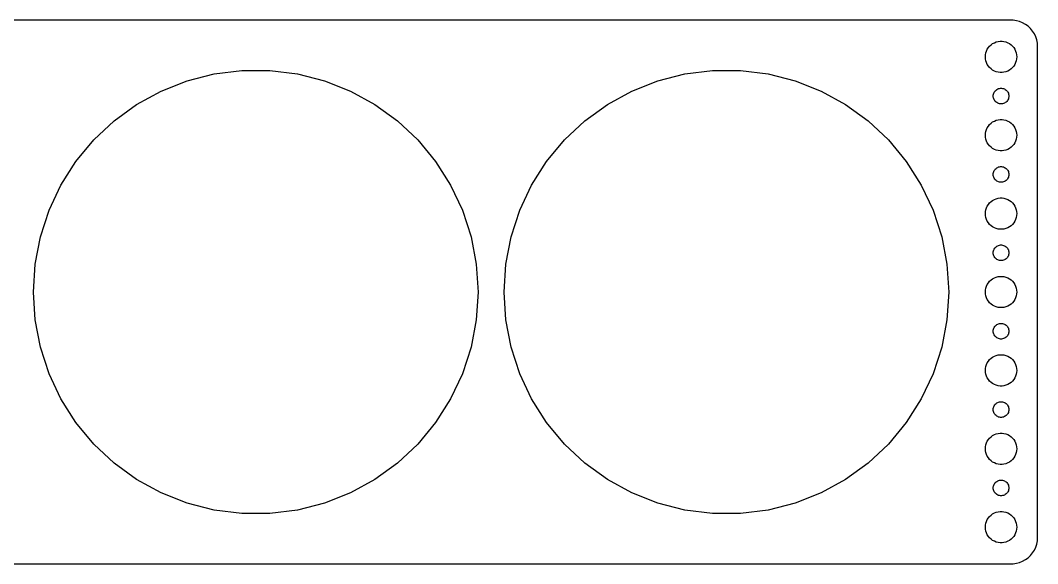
# Model space of a CAD drawing. Header units: metres. Extents: x -150 to 150, y -52 to 52.
# Drawn here: x -45 to 149.5, y -52 to 52 of the extents above; entities that cross this region are included whole.
import ezdxf

# ---------------------------------------------------------------- set-up
doc = ezdxf.new("R2010")
doc.units = ezdxf.units.M

msp = doc.modelspace()

# ---------------------------------------------------------------- linework, layer by layer
for p, q in [((144.814, 51.9901), (-144.814, 51.9901)), ((145.437, 51.9114), (144.814, 51.9901)), ((146.045, 51.7553), (145.437, 51.9114)), ((146.629, 51.5241), (146.045, 51.7553)), ((147.179, 51.2216), (146.629, 51.5241)), ((147.687, 50.8526), (147.179, 51.2216)), ((148.145, 50.4227), (147.687, 50.8526)), ((148.545, 49.9389), (148.145, 50.4227)), ((148.882, 49.4088), (148.545, 49.9389)), ((149.149, 48.8406), (148.882, 49.4088)), ((149.343, 48.2434), (149.149, 48.8406)), ((139.871, 46.4453), (140.073, 46.7634)), ((140.073, 46.7634), (140.313, 47.0536)), ((140.313, 47.0536), (140.588, 47.3115)), ((140.588, 47.3115), (140.893, 47.533)), ((140.893, 47.533), (141.223, 47.7145)), ((141.223, 47.7145), (141.573, 47.8532)), ((141.573, 47.8532), (141.938, 47.9469)), ((141.938, 47.9469), (142.312, 47.9941)), ((142.312, 47.9941), (142.688, 47.9941)), ((142.688, 47.9941), (143.062, 47.9469)), ((143.062, 47.9469), (143.427, 47.8532)), ((143.427, 47.8532), (143.777, 47.7145)), ((143.777, 47.7145), (144.107, 47.533)), ((144.107, 47.533), (144.412, 47.3115)), ((144.412, 47.3115), (144.687, 47.0536)), ((144.687, 47.0536), (144.927, 46.7634)), ((144.927, 46.7634), (145.129, 46.4453)), ((149.461, 47.6267), (149.343, 48.2434)), ((149.5, 47), (149.461, 47.6267)), ((149.5, -47), (149.5, 47)), ((139.5, 45), (139.524, 45.376)), ((139.524, 44.624), (139.5, 45)), ((139.524, 45.376), (139.594, 45.7461)), ((139.594, 45.7461), (139.711, 46.1044)), ((139.711, 46.1044), (139.871, 46.4453)), ((145.129, 46.4453), (145.289, 46.1044)), ((145.289, 46.1044), (145.406, 45.7461)), ((145.406, 45.7461), (145.476, 45.376)), ((145.476, 45.376), (145.5, 45)), ((145.5, 45), (145.476, 44.624)), ((139.594, 44.2539), (139.524, 44.624)), ((139.711, 43.8956), (139.594, 44.2539)), ((139.871, 43.5547), (139.711, 43.8956)), ((140.073, 43.2366), (139.871, 43.5547)), ((140.313, 42.9464), (140.073, 43.2366)), ((140.588, 42.6885), (140.313, 42.9464)), ((144.687, 42.9464), (144.412, 42.6885)), ((144.927, 43.2366), (144.687, 42.9464)), ((145.129, 43.5547), (144.927, 43.2366)), ((145.289, 43.8956), (145.129, 43.5547)), ((145.406, 44.2539), (145.289, 43.8956)), ((145.476, 44.624), (145.406, 44.2539)), ((-13.1332, 40.4199), (-7.9637, 41.7472)), ((-7.9637, 41.7472), (-2.66859, 42.4161)), ((-2.66859, 42.4161), (2.66859, 42.4161)), ((2.66859, 42.4161), (7.9637, 41.7472)), ((7.9637, 41.7472), (13.1332, 40.4199)), ((76.8668, 40.4199), (82.0363, 41.7472)), ((82.0363, 41.7472), (87.3314, 42.4161)), ((87.3314, 42.4161), (92.6686, 42.4161)), ((92.6686, 42.4161), (97.9637, 41.7472)), ((97.9637, 41.7472), (103.133, 40.4199)), ((140.893, 42.467), (140.588, 42.6885)), ((141.223, 42.2855), (140.893, 42.467)), ((141.573, 42.1468), (141.223, 42.2855)), ((141.938, 42.0531), (141.573, 42.1468)), ((142.312, 42.0059), (141.938, 42.0531)), ((142.688, 42.0059), (142.312, 42.0059)), ((143.062, 42.0531), (142.688, 42.0059)), ((143.427, 42.1468), (143.062, 42.0531)), ((143.777, 42.2855), (143.427, 42.1468)), ((144.107, 42.467), (143.777, 42.2855)), ((144.412, 42.6885), (144.107, 42.467)), ((-18.0956, 38.4551), (-13.1332, 40.4199)), ((13.1332, 40.4199), (18.0956, 38.4551)), ((71.9044, 38.4551), (76.8668, 40.4199)), ((103.133, 40.4199), (108.096, 38.4551)), ((141.861, 38.8572), (142.036, 38.9266)), ((142.036, 38.9266), (142.219, 38.9734)), ((142.219, 38.9734), (142.406, 38.997)), ((142.406, 38.997), (142.594, 38.997)), ((142.594, 38.997), (142.781, 38.9734)), ((142.781, 38.9734), (142.964, 38.9266)), ((142.964, 38.9266), (143.139, 38.8572)), ((-22.7726, 35.8839), (-18.0956, 38.4551)), ((18.0956, 38.4551), (22.7726, 35.8839)), ((67.2274, 35.8839), (71.9044, 38.4551)), ((108.096, 38.4551), (112.773, 35.8839)), ((141, 37.5), (141.012, 37.688)), ((141.012, 37.312), (141, 37.5)), ((141.012, 37.688), (141.047, 37.873)), ((141.047, 37.127), (141.012, 37.312)), ((141.047, 37.873), (141.105, 38.0522)), ((141.105, 36.9478), (141.047, 37.127)), ((141.105, 38.0522), (141.186, 38.2226)), ((141.186, 38.2226), (141.286, 38.3817)), ((141.286, 38.3817), (141.407, 38.5268)), ((141.407, 38.5268), (141.544, 38.6558)), ((141.544, 38.6558), (141.696, 38.7665)), ((141.696, 38.7665), (141.861, 38.8572)), ((143.139, 38.8572), (143.304, 38.7665)), ((143.304, 38.7665), (143.456, 38.6558)), ((143.456, 38.6558), (143.593, 38.5268)), ((143.593, 38.5268), (143.714, 38.3817)), ((143.714, 38.3817), (143.814, 38.2226)), ((143.814, 38.2226), (143.895, 38.0522)), ((143.895, 38.0522), (143.953, 37.873)), ((143.953, 37.127), (143.895, 36.9478)), ((143.953, 37.873), (143.988, 37.688)), ((143.988, 37.312), (143.953, 37.127)), ((143.988, 37.688), (144, 37.5)), ((144, 37.5), (143.988, 37.312)), ((-27.0905, 32.7468), (-22.7726, 35.8839)), ((22.7726, 35.8839), (27.0905, 32.7468)), ((62.9095, 32.7468), (67.2274, 35.8839)), ((112.773, 35.8839), (117.091, 32.7468)), ((141.186, 36.7774), (141.105, 36.9478)), ((141.286, 36.6183), (141.186, 36.7774)), ((141.407, 36.4732), (141.286, 36.6183)), ((141.544, 36.3442), (141.407, 36.4732)), ((141.696, 36.2335), (141.544, 36.3442)), ((141.861, 36.1428), (141.696, 36.2335)), ((142.036, 36.0734), (141.861, 36.1428)), ((142.219, 36.0266), (142.036, 36.0734)), ((142.406, 36.003), (142.219, 36.0266)), ((142.594, 36.003), (142.406, 36.003)), ((142.781, 36.0266), (142.594, 36.003)), ((142.964, 36.0734), (142.781, 36.0266)), ((143.139, 36.1428), (142.964, 36.0734)), ((143.304, 36.2335), (143.139, 36.1428)), ((143.456, 36.3442), (143.304, 36.2335)), ((143.593, 36.4732), (143.456, 36.3442)), ((143.714, 36.6183), (143.593, 36.4732)), ((143.814, 36.7774), (143.714, 36.6183)), ((143.895, 36.9478), (143.814, 36.7774)), ((-30.9812, 29.0932), (-27.0905, 32.7468)), ((27.0905, 32.7468), (30.9812, 29.0932)), ((59.0188, 29.0932), (62.9095, 32.7468)), ((117.091, 32.7468), (120.981, 29.0932)), ((139.711, 31.1044), (139.871, 31.4453)), ((139.871, 31.4453), (140.073, 31.7634)), ((140.073, 31.7634), (140.313, 32.0536)), ((140.313, 32.0536), (140.588, 32.3115)), ((140.588, 32.3115), (140.893, 32.533)), ((140.893, 32.533), (141.223, 32.7145)), ((141.223, 32.7145), (141.573, 32.8532)), ((141.573, 32.8532), (141.938, 32.9469)), ((141.938, 32.9469), (142.312, 32.9941)), ((142.312, 32.9941), (142.688, 32.9941)), ((142.688, 32.9941), (143.062, 32.9469)), ((143.062, 32.9469), (143.427, 32.8532)), ((143.427, 32.8532), (143.777, 32.7145)), ((143.777, 32.7145), (144.107, 32.533)), ((144.107, 32.533), (144.412, 32.3115)), ((144.412, 32.3115), (144.687, 32.0536)), ((144.687, 32.0536), (144.927, 31.7634)), ((144.927, 31.7634), (145.129, 31.4453)), ((145.129, 31.4453), (145.289, 31.1044)), ((139.5, 30), (139.524, 30.376)), ((139.524, 29.624), (139.5, 30)), ((139.524, 30.376), (139.594, 30.7461)), ((139.594, 29.2539), (139.524, 29.624)), ((139.594, 30.7461), (139.711, 31.1044)), ((139.711, 28.8956), (139.594, 29.2539)), ((145.289, 31.1044), (145.406, 30.7461)), ((145.406, 29.2539), (145.289, 28.8956)), ((145.406, 30.7461), (145.476, 30.376)), ((145.476, 29.624), (145.406, 29.2539)), ((145.476, 30.376), (145.5, 30)), ((145.5, 30), (145.476, 29.624)), ((-34.3832, 24.9809), (-30.9812, 29.0932)), ((30.9812, 29.0932), (34.3832, 24.9809)), ((55.6168, 24.9809), (59.0188, 29.0932)), ((120.981, 29.0932), (124.383, 24.9809)), ((139.871, 28.5547), (139.711, 28.8956)), ((140.073, 28.2366), (139.871, 28.5547)), ((140.313, 27.9464), (140.073, 28.2366)), ((140.588, 27.6884), (140.313, 27.9464)), ((140.893, 27.467), (140.588, 27.6884)), ((141.223, 27.2855), (140.893, 27.467)), ((141.573, 27.1468), (141.223, 27.2855)), ((143.777, 27.2855), (143.427, 27.1468)), ((144.107, 27.467), (143.777, 27.2855)), ((144.412, 27.6884), (144.107, 27.467)), ((144.687, 27.9464), (144.412, 27.6884)), ((144.927, 28.2366), (144.687, 27.9464)), ((145.129, 28.5547), (144.927, 28.2366)), ((145.289, 28.8956), (145.129, 28.5547)), ((141.938, 27.0531), (141.573, 27.1468)), ((142.312, 27.0059), (141.938, 27.0531)), ((142.688, 27.0059), (142.312, 27.0059)), ((143.062, 27.0531), (142.688, 27.0059)), ((143.427, 27.1468), (143.062, 27.0531)), ((-37.243, 20.4745), (-34.3832, 24.9809)), ((34.3832, 24.9809), (37.243, 20.4745)), ((52.757, 20.4745), (55.6168, 24.9809)), ((124.383, 24.9809), (127.243, 20.4745)), ((141.186, 23.2226), (141.286, 23.3817)), ((141.286, 23.3817), (141.407, 23.5268)), ((141.407, 23.5268), (141.544, 23.6558)), ((141.544, 23.6558), (141.696, 23.7665)), ((141.696, 23.7665), (141.861, 23.8572)), ((141.861, 23.8572), (142.036, 23.9266)), ((142.036, 23.9266), (142.219, 23.9734)), ((142.219, 23.9734), (142.406, 23.997)), ((142.406, 23.997), (142.594, 23.997)), ((142.594, 23.997), (142.781, 23.9734)), ((142.781, 23.9734), (142.964, 23.9266)), ((142.964, 23.9266), (143.139, 23.8572)), ((143.139, 23.8572), (143.304, 23.7665)), ((143.304, 23.7665), (143.456, 23.6558)), ((143.456, 23.6558), (143.593, 23.5268)), ((143.593, 23.5268), (143.714, 23.3817)), ((143.714, 23.3817), (143.814, 23.2226)), ((141, 22.5), (141.012, 22.688)), ((141.012, 22.312), (141, 22.5)), ((141.012, 22.688), (141.047, 22.873)), ((141.047, 22.127), (141.012, 22.312)), ((141.047, 22.873), (141.105, 23.0522)), ((141.105, 21.9478), (141.047, 22.127)), ((141.105, 23.0522), (141.186, 23.2226)), ((141.186, 21.7774), (141.105, 21.9478)), ((141.286, 21.6183), (141.186, 21.7774)), ((141.407, 21.4732), (141.286, 21.6183)), ((141.544, 21.3442), (141.407, 21.4732)), ((143.593, 21.4732), (143.456, 21.3442)), ((143.714, 21.6183), (143.593, 21.4732)), ((143.814, 21.7774), (143.714, 21.6183)), ((143.814, 23.2226), (143.895, 23.0522)), ((143.895, 21.9478), (143.814, 21.7774)), ((143.895, 23.0522), (143.953, 22.873)), ((143.953, 22.127), (143.895, 21.9478)), ((143.953, 22.873), (143.988, 22.688)), ((143.988, 22.312), (143.953, 22.127)), ((143.988, 22.688), (144, 22.5)), ((144, 22.5), (143.988, 22.312)), ((-39.5155, 15.6453), (-37.243, 20.4745)), ((37.243, 20.4745), (39.5155, 15.6453)), ((50.4845, 15.6453), (52.757, 20.4745)), ((127.243, 20.4745), (129.516, 15.6453)), ((141.696, 21.2335), (141.544, 21.3442)), ((141.861, 21.1427), (141.696, 21.2335)), ((142.036, 21.0734), (141.861, 21.1427)), ((142.219, 21.0266), (142.036, 21.0734)), ((142.406, 21.003), (142.219, 21.0266)), ((142.594, 21.003), (142.406, 21.003)), ((142.781, 21.0266), (142.594, 21.003)), ((142.964, 21.0734), (142.781, 21.0266)), ((143.139, 21.1427), (142.964, 21.0734)), ((143.304, 21.2335), (143.139, 21.1427)), ((143.456, 21.3442), (143.304, 21.2335)), ((140.588, 17.3115), (140.893, 17.533)), ((140.893, 17.533), (141.223, 17.7145)), ((141.223, 17.7145), (141.573, 17.8532)), ((141.573, 17.8532), (141.938, 17.9469)), ((141.938, 17.9469), (142.312, 17.9941)), ((142.312, 17.9941), (142.688, 17.9941)), ((142.688, 17.9941), (143.062, 17.9469)), ((143.062, 17.9469), (143.427, 17.8532)), ((143.427, 17.8532), (143.777, 17.7145)), ((143.777, 17.7145), (144.107, 17.533)), ((144.107, 17.533), (144.412, 17.3115)), ((-41.1648, 10.5693), (-39.5155, 15.6453)), ((39.5155, 15.6453), (41.1648, 10.5693)), ((48.8352, 10.5693), (50.4845, 15.6453)), ((129.516, 15.6453), (131.165, 10.5693)), ((139.524, 15.376), (139.594, 15.7461)), ((139.594, 15.7461), (139.711, 16.1044)), ((139.711, 16.1044), (139.871, 16.4453)), ((139.871, 16.4453), (140.073, 16.7634)), ((140.073, 16.7634), (140.313, 17.0536)), ((140.313, 17.0536), (140.588, 17.3115)), ((144.412, 17.3115), (144.687, 17.0536)), ((144.687, 17.0536), (144.927, 16.7634)), ((144.927, 16.7634), (145.129, 16.4453)), ((145.129, 16.4453), (145.289, 16.1044)), ((145.289, 16.1044), (145.406, 15.7461)), ((145.406, 15.7461), (145.476, 15.376)), ((139.5, 15), (139.524, 15.376)), ((139.524, 14.624), (139.5, 15)), ((139.594, 14.2539), (139.524, 14.624)), ((139.711, 13.8956), (139.594, 14.2539)), ((139.871, 13.5547), (139.711, 13.8956)), ((145.289, 13.8956), (145.129, 13.5547)), ((145.406, 14.2539), (145.289, 13.8956)), ((145.476, 14.624), (145.406, 14.2539)), ((145.476, 15.376), (145.5, 15)), ((145.5, 15), (145.476, 14.624)), ((140.073, 13.2366), (139.871, 13.5547)), ((140.313, 12.9464), (140.073, 13.2366)), ((140.588, 12.6884), (140.313, 12.9464)), ((140.893, 12.467), (140.588, 12.6884)), ((141.223, 12.2855), (140.893, 12.467)), ((141.573, 12.1468), (141.223, 12.2855)), ((141.938, 12.0531), (141.573, 12.1468)), ((142.312, 12.0059), (141.938, 12.0531)), ((142.688, 12.0059), (142.312, 12.0059)), ((143.062, 12.0531), (142.688, 12.0059)), ((143.427, 12.1468), (143.062, 12.0531)), ((143.777, 12.2855), (143.427, 12.1468)), ((144.107, 12.467), (143.777, 12.2855)), ((144.412, 12.6884), (144.107, 12.467)), ((144.687, 12.9464), (144.412, 12.6884)), ((144.927, 13.2366), (144.687, 12.9464)), ((145.129, 13.5547), (144.927, 13.2366)), ((-42.1649, 5.32666), (-41.1648, 10.5693)), ((41.1648, 10.5693), (42.1649, 5.32666)), ((47.8351, 5.32666), (48.8352, 10.5693)), ((131.165, 10.5693), (132.165, 5.32666)), ((141.012, 7.68799), (141.047, 7.87303)), ((141.047, 7.87303), (141.105, 8.05219)), ((141.105, 8.05219), (141.186, 8.22263)), ((141.186, 8.22263), (141.286, 8.38167)), ((141.286, 8.38167), (141.407, 8.52681)), ((141.407, 8.52681), (141.544, 8.65576)), ((141.544, 8.65576), (141.696, 8.76648)), ((141.696, 8.76648), (141.861, 8.85724)), ((141.861, 8.85724), (142.036, 8.92657)), ((142.036, 8.92657), (142.219, 8.97342)), ((142.219, 8.97342), (142.406, 8.99704)), ((142.406, 8.99704), (142.594, 8.99704)), ((142.594, 8.99704), (142.781, 8.97342)), ((142.781, 8.97342), (142.964, 8.92657)), ((142.964, 8.92657), (143.139, 8.85724)), ((143.139, 8.85724), (143.304, 8.76648)), ((143.304, 8.76648), (143.456, 8.65576)), ((143.456, 8.65576), (143.593, 8.52681)), ((143.593, 8.52681), (143.714, 8.38167)), ((143.714, 8.38167), (143.814, 8.22263)), ((143.814, 8.22263), (143.895, 8.05219)), ((143.895, 8.05219), (143.953, 7.87303)), ((143.953, 7.87303), (143.988, 7.68799)), ((141, 7.5), (141.012, 7.68799)), ((141.012, 7.312), (141, 7.5)), ((141.047, 7.12695), (141.012, 7.312)), ((141.105, 6.9478), (141.047, 7.12695)), ((141.186, 6.77736), (141.105, 6.9478)), ((141.286, 6.61832), (141.186, 6.77736)), ((141.407, 6.47318), (141.286, 6.61832)), ((141.544, 6.34422), (141.407, 6.47318)), ((141.696, 6.23351), (141.544, 6.34422)), ((141.861, 6.14275), (141.696, 6.23351)), ((142.036, 6.07341), (141.861, 6.14275)), ((142.219, 6.02657), (142.036, 6.07341)), ((142.406, 6.00294), (142.219, 6.02657)), ((142.594, 6.00294), (142.406, 6.00294)), ((142.781, 6.02657), (142.594, 6.00294)), ((142.964, 6.07341), (142.781, 6.02657)), ((143.139, 6.14275), (142.964, 6.07341)), ((143.304, 6.23351), (143.139, 6.14275)), ((143.456, 6.34422), (143.304, 6.23351)), ((143.593, 6.47318), (143.456, 6.34422)), ((143.714, 6.61832), (143.593, 6.47318)), ((143.814, 6.77736), (143.714, 6.61832)), ((143.895, 6.9478), (143.814, 6.77736)), ((143.953, 7.12695), (143.895, 6.9478)), ((143.988, 7.312), (143.953, 7.12695)), ((143.988, 7.68799), (144, 7.5)), ((144, 7.5), (143.988, 7.312)), ((-42.5, 0), (-42.1649, 5.32666)), ((42.1649, 5.32666), (42.5, 0)), ((47.5, 0), (47.8351, 5.32666)), ((132.165, 5.32666), (132.5, 0)), ((140.073, 1.76335), (140.313, 2.05363)), ((140.313, 2.05363), (140.588, 2.31154)), ((140.588, 2.31154), (140.893, 2.53297)), ((140.893, 2.53297), (141.223, 2.71448)), ((141.223, 2.71448), (141.573, 2.85316)), ((141.573, 2.85316), (141.938, 2.94685)), ((141.938, 2.94685), (142.312, 2.99408)), ((142.312, 2.99408), (142.688, 2.99408)), ((142.688, 2.99408), (143.062, 2.94685)), ((143.062, 2.94685), (143.427, 2.85316)), ((143.427, 2.85316), (143.777, 2.71448)), ((143.777, 2.71448), (144.107, 2.53297)), ((144.107, 2.53297), (144.412, 2.31154)), ((144.412, 2.31154), (144.687, 2.05363)), ((144.687, 2.05363), (144.927, 1.76335)), ((-42.1649, -5.32666), (-42.5, 0)), ((42.5, 0), (42.1649, -5.32666)), ((47.8351, -5.32666), (47.5, 0)), ((132.5, 0), (132.165, -5.32666)), ((139.5, 0), (139.524, 0.37599)), ((139.524, -0.37599), (139.5, 0)), ((139.524, 0.37599), (139.594, 0.74606)), ((139.594, 0.74606), (139.711, 1.10437)), ((139.711, 1.10437), (139.871, 1.44525)), ((139.871, 1.44525), (140.073, 1.76335)), ((144.927, 1.76335), (145.129, 1.44525)), ((145.129, 1.44525), (145.289, 1.10437)), ((145.289, 1.10437), (145.406, 0.74606)), ((145.406, 0.74606), (145.476, 0.37599)), ((145.476, 0.37599), (145.5, 0)), ((145.5, 0), (145.476, -0.37599)), ((139.594, -0.74606), (139.524, -0.37599)), ((139.711, -1.10437), (139.594, -0.74606)), ((139.871, -1.44525), (139.711, -1.10437)), ((140.073, -1.76335), (139.871, -1.44525)), ((140.313, -2.05363), (140.073, -1.76335)), ((144.927, -1.76335), (144.687, -2.05363)), ((145.129, -1.44525), (144.927, -1.76335)), ((145.289, -1.10437), (145.129, -1.44525)), ((145.406, -0.74606), (145.289, -1.10437)), ((145.476, -0.37599), (145.406, -0.74606)), ((140.588, -2.31154), (140.313, -2.05363)), ((140.893, -2.53297), (140.588, -2.31154)), ((141.223, -2.71448), (140.893, -2.53297)), ((141.573, -2.85316), (141.223, -2.71448)), ((141.938, -2.94685), (141.573, -2.85316)), ((142.312, -2.99408), (141.938, -2.94685)), ((142.688, -2.99408), (142.312, -2.99408)), ((143.062, -2.94685), (142.688, -2.99408)), ((143.427, -2.85316), (143.062, -2.94685)), ((143.777, -2.71448), (143.427, -2.85316)), ((144.107, -2.53297), (143.777, -2.71448)), ((144.412, -2.31154), (144.107, -2.53297)), ((144.687, -2.05363), (144.412, -2.31154)), ((-41.1648, -10.5693), (-42.1649, -5.32666)), ((42.1649, -5.32666), (41.1648, -10.5693)), ((48.8352, -10.5693), (47.8351, -5.32666)), ((132.165, -5.32666), (131.165, -10.5693)), ((141, -7.5), (141.012, -7.312)), ((141.012, -7.68799), (141, -7.5)), ((141.012, -7.312), (141.047, -7.12695)), ((141.047, -7.87303), (141.012, -7.68799)), ((141.047, -7.12695), (141.105, -6.9478)), ((141.105, -6.9478), (141.186, -6.77736)), ((141.186, -6.77736), (141.286, -6.61832)), ((141.286, -6.61832), (141.407, -6.47318)), ((141.407, -6.47318), (141.544, -6.34422)), ((141.544, -6.34422), (141.696, -6.23351)), ((141.696, -6.23351), (141.861, -6.14275)), ((141.861, -6.14275), (142.036, -6.07341)), ((142.036, -6.07341), (142.219, -6.02657)), ((142.219, -6.02657), (142.406, -6.00294)), ((142.406, -6.00294), (142.594, -6.00294)), ((142.594, -6.00294), (142.781, -6.02657)), ((142.781, -6.02657), (142.964, -6.07341)), ((142.964, -6.07341), (143.139, -6.14275)), ((143.139, -6.14275), (143.304, -6.23351)), ((143.304, -6.23351), (143.456, -6.34422)), ((143.456, -6.34422), (143.593, -6.47318)), ((143.593, -6.47318), (143.714, -6.61832)), ((143.714, -6.61832), (143.814, -6.77736)), ((143.814, -6.77736), (143.895, -6.9478)), ((143.895, -6.9478), (143.953, -7.12695)), ((143.953, -7.12695), (143.988, -7.312)), ((143.988, -7.68799), (143.953, -7.87303)), ((143.988, -7.312), (144, -7.5)), ((144, -7.5), (143.988, -7.68799)), ((141.105, -8.05219), (141.047, -7.87303)), ((141.186, -8.22263), (141.105, -8.05219)), ((141.286, -8.38167), (141.186, -8.22263)), ((141.407, -8.52681), (141.286, -8.38167)), ((141.544, -8.65576), (141.407, -8.52681)), ((141.696, -8.76648), (141.544, -8.65576)), ((141.861, -8.85724), (141.696, -8.76648)), ((142.036, -8.92657), (141.861, -8.85724)), ((142.219, -8.97342), (142.036, -8.92657)), ((142.406, -8.99704), (142.219, -8.97342)), ((142.594, -8.99704), (142.406, -8.99704)), ((142.781, -8.97342), (142.594, -8.99704)), ((142.964, -8.92657), (142.781, -8.97342)), ((143.139, -8.85724), (142.964, -8.92657)), ((143.304, -8.76648), (143.139, -8.85724)), ((143.456, -8.65576), (143.304, -8.76648)), ((143.593, -8.52681), (143.456, -8.65576)), ((143.714, -8.38167), (143.593, -8.52681)), ((143.814, -8.22263), (143.714, -8.38167)), ((143.895, -8.05219), (143.814, -8.22263)), ((143.953, -7.87303), (143.895, -8.05219)), ((-39.5155, -15.6453), (-41.1648, -10.5693)), ((41.1648, -10.5693), (39.5155, -15.6453)), ((50.4845, -15.6453), (48.8352, -10.5693)), ((131.165, -10.5693), (129.516, -15.6453)), ((139.711, -13.8956), (139.871, -13.5547)), ((139.871, -13.5547), (140.073, -13.2366)), ((140.073, -13.2366), (140.313, -12.9464)), ((140.313, -12.9464), (140.588, -12.6884)), ((140.588, -12.6884), (140.893, -12.467)), ((140.893, -12.467), (141.223, -12.2855)), ((141.223, -12.2855), (141.573, -12.1468)), ((141.573, -12.1468), (141.938, -12.0531)), ((141.938, -12.0531), (142.312, -12.0059)), ((142.312, -12.0059), (142.688, -12.0059)), ((142.688, -12.0059), (143.062, -12.0531)), ((143.062, -12.0531), (143.427, -12.1468)), ((143.427, -12.1468), (143.777, -12.2855)), ((143.777, -12.2855), (144.107, -12.467)), ((144.107, -12.467), (144.412, -12.6884)), ((144.412, -12.6884), (144.687, -12.9464)), ((144.687, -12.9464), (144.927, -13.2366)), ((144.927, -13.2366), (145.129, -13.5547)), ((145.129, -13.5547), (145.289, -13.8956)), ((139.5, -15), (139.524, -14.624)), ((139.524, -15.376), (139.5, -15)), ((139.524, -14.624), (139.594, -14.2539)), ((139.594, -15.7461), (139.524, -15.376)), ((139.594, -14.2539), (139.711, -13.8956)), ((145.289, -13.8956), (145.406, -14.2539)), ((145.406, -14.2539), (145.476, -14.624)), ((145.476, -15.376), (145.406, -15.7461)), ((145.476, -14.624), (145.5, -15)), ((145.5, -15), (145.476, -15.376)), ((-37.243, -20.4745), (-39.5155, -15.6453)), ((39.5155, -15.6453), (37.243, -20.4745)), ((52.757, -20.4745), (50.4845, -15.6453)), ((129.516, -15.6453), (127.243, -20.4745)), ((139.711, -16.1044), (139.594, -15.7461)), ((139.871, -16.4453), (139.711, -16.1044)), ((140.073, -16.7634), (139.871, -16.4453)), ((140.313, -17.0536), (140.073, -16.7634)), ((140.588, -17.3115), (140.313, -17.0536)), ((140.893, -17.533), (140.588, -17.3115)), ((144.412, -17.3115), (144.107, -17.533)), ((144.687, -17.0536), (144.412, -17.3115)), ((144.927, -16.7634), (144.687, -17.0536)), ((145.129, -16.4453), (144.927, -16.7634)), ((145.289, -16.1044), (145.129, -16.4453)), ((145.406, -15.7461), (145.289, -16.1044)), ((141.223, -17.7145), (140.893, -17.533)), ((141.573, -17.8532), (141.223, -17.7145)), ((141.938, -17.9469), (141.573, -17.8532)), ((142.312, -17.9941), (141.938, -17.9469)), ((142.688, -17.9941), (142.312, -17.9941)), ((143.062, -17.9469), (142.688, -17.9941)), ((143.427, -17.8532), (143.062, -17.9469)), ((143.777, -17.7145), (143.427, -17.8532)), ((144.107, -17.533), (143.777, -17.7145)), ((-34.3832, -24.9809), (-37.243, -20.4745)), ((37.243, -20.4745), (34.3832, -24.9809)), ((55.6168, -24.9809), (52.757, -20.4745)), ((127.243, -20.4745), (124.383, -24.9809)), ((141.407, -21.4732), (141.544, -21.3442)), ((141.544, -21.3442), (141.696, -21.2335)), ((141.696, -21.2335), (141.861, -21.1427)), ((141.861, -21.1427), (142.036, -21.0734)), ((142.036, -21.0734), (142.219, -21.0266)), ((142.219, -21.0266), (142.406, -21.003)), ((142.406, -21.003), (142.594, -21.003)), ((142.594, -21.003), (142.781, -21.0266)), ((142.781, -21.0266), (142.964, -21.0734)), ((142.964, -21.0734), (143.139, -21.1427)), ((143.139, -21.1427), (143.304, -21.2335)), ((143.304, -21.2335), (143.456, -21.3442)), ((143.456, -21.3442), (143.593, -21.4732)), ((141, -22.5), (141.012, -22.312)), ((141.012, -22.688), (141, -22.5)), ((141.012, -22.312), (141.047, -22.127)), ((141.047, -22.873), (141.012, -22.688)), ((141.047, -22.127), (141.105, -21.9478)), ((141.105, -23.0522), (141.047, -22.873)), ((141.105, -21.9478), (141.186, -21.7774)), ((141.186, -23.2226), (141.105, -23.0522)), ((141.186, -21.7774), (141.286, -21.6183)), ((141.286, -23.3817), (141.186, -23.2226)), ((141.286, -21.6183), (141.407, -21.4732)), ((143.593, -21.4732), (143.714, -21.6183)), ((143.714, -21.6183), (143.814, -21.7774)), ((143.814, -23.2226), (143.714, -23.3817)), ((143.814, -21.7774), (143.895, -21.9478)), ((143.895, -23.0522), (143.814, -23.2226)), ((143.895, -21.9478), (143.953, -22.127)), ((143.953, -22.873), (143.895, -23.0522)), ((143.953, -22.127), (143.988, -22.312)), ((143.988, -22.688), (143.953, -22.873)), ((143.988, -22.312), (144, -22.5)), ((144, -22.5), (143.988, -22.688)), ((-30.9812, -29.0932), (-34.3832, -24.9809)), ((34.3832, -24.9809), (30.9812, -29.0932)), ((59.0188, -29.0932), (55.6168, -24.9809)), ((124.383, -24.9809), (120.981, -29.0932)), ((141.407, -23.5268), (141.286, -23.3817)), ((141.544, -23.6558), (141.407, -23.5268)), ((141.696, -23.7665), (141.544, -23.6558)), ((141.861, -23.8572), (141.696, -23.7665)), ((142.036, -23.9266), (141.861, -23.8572)), ((142.219, -23.9734), (142.036, -23.9266)), ((142.406, -23.997), (142.219, -23.9734)), ((142.594, -23.997), (142.406, -23.997)), ((142.781, -23.9734), (142.594, -23.997)), ((142.964, -23.9266), (142.781, -23.9734)), ((143.139, -23.8572), (142.964, -23.9266)), ((143.304, -23.7665), (143.139, -23.8572)), ((143.456, -23.6558), (143.304, -23.7665)), ((143.593, -23.5268), (143.456, -23.6558)), ((143.714, -23.3817), (143.593, -23.5268)), ((141.223, -27.2855), (141.573, -27.1468)), ((141.573, -27.1468), (141.938, -27.0531)), ((141.938, -27.0531), (142.312, -27.0059)), ((142.312, -27.0059), (142.688, -27.0059)), ((142.688, -27.0059), (143.062, -27.0531)), ((143.062, -27.0531), (143.427, -27.1468)), ((143.427, -27.1468), (143.777, -27.2855)), ((-27.0905, -32.7468), (-30.9812, -29.0932)), ((30.9812, -29.0932), (27.0905, -32.7468)), ((62.9095, -32.7468), (59.0188, -29.0932)), ((120.981, -29.0932), (117.091, -32.7468)), ((139.594, -29.2539), (139.711, -28.8956)), ((139.711, -28.8956), (139.871, -28.5547)), ((139.871, -28.5547), (140.073, -28.2366)), ((140.073, -28.2366), (140.313, -27.9464)), ((140.313, -27.9464), (140.588, -27.6884)), ((140.588, -27.6884), (140.893, -27.467)), ((140.893, -27.467), (141.223, -27.2855)), ((143.777, -27.2855), (144.107, -27.467)), ((144.107, -27.467), (144.412, -27.6884)), ((144.412, -27.6884), (144.687, -27.9464)), ((144.687, -27.9464), (144.927, -28.2366)), ((144.927, -28.2366), (145.129, -28.5547)), ((145.129, -28.5547), (145.289, -28.8956)), ((145.289, -28.8956), (145.406, -29.2539)), ((139.5, -30), (139.524, -29.624)), ((139.524, -30.376), (139.5, -30)), ((139.524, -29.624), (139.594, -29.2539)), ((139.594, -30.7461), (139.524, -30.376)), ((139.711, -31.1044), (139.594, -30.7461)), ((139.871, -31.4453), (139.711, -31.1044)), ((145.289, -31.1044), (145.129, -31.4453)), ((145.406, -30.7461), (145.289, -31.1044)), ((145.406, -29.2539), (145.476, -29.624)), ((145.476, -30.376), (145.406, -30.7461)), ((145.476, -29.624), (145.5, -30)), ((145.5, -30), (145.476, -30.376)), ((-22.7726, -35.8839), (-27.0905, -32.7468)), ((27.0905, -32.7468), (22.7726, -35.8839)), ((67.2274, -35.8839), (62.9095, -32.7468)), ((117.091, -32.7468), (112.773, -35.8839)), ((140.073, -31.7634), (139.871, -31.4453)), ((140.313, -32.0536), (140.073, -31.7634)), ((140.588, -32.3115), (140.313, -32.0536)), ((140.893, -32.533), (140.588, -32.3115)), ((141.223, -32.7145), (140.893, -32.533)), ((141.573, -32.8532), (141.223, -32.7145)), ((141.938, -32.9469), (141.573, -32.8532)), ((142.312, -32.9941), (141.938, -32.9469)), ((142.688, -32.9941), (142.312, -32.9941)), ((143.062, -32.9469), (142.688, -32.9941)), ((143.427, -32.8532), (143.062, -32.9469)), ((143.777, -32.7145), (143.427, -32.8532)), ((144.107, -32.533), (143.777, -32.7145)), ((144.412, -32.3115), (144.107, -32.533)), ((144.687, -32.0536), (144.412, -32.3115)), ((144.927, -31.7634), (144.687, -32.0536)), ((145.129, -31.4453), (144.927, -31.7634)), ((-18.0956, -38.4551), (-22.7726, -35.8839)), ((22.7726, -35.8839), (18.0956, -38.4551)), ((71.9044, -38.4551), (67.2274, -35.8839)), ((112.773, -35.8839), (108.096, -38.4551)), ((141.047, -37.127), (141.105, -36.9478)), ((141.105, -36.9478), (141.186, -36.7774)), ((141.186, -36.7774), (141.286, -36.6183)), ((141.286, -36.6183), (141.407, -36.4732)), ((141.407, -36.4732), (141.544, -36.3442)), ((141.544, -36.3442), (141.696, -36.2335)), ((141.696, -36.2335), (141.861, -36.1428)), ((141.861, -36.1428), (142.036, -36.0734)), ((142.036, -36.0734), (142.219, -36.0266)), ((142.219, -36.0266), (142.406, -36.003)), ((142.406, -36.003), (142.594, -36.003)), ((142.594, -36.003), (142.781, -36.0266)), ((142.781, -36.0266), (142.964, -36.0734)), ((142.964, -36.0734), (143.139, -36.1428)), ((143.139, -36.1428), (143.304, -36.2335)), ((143.304, -36.2335), (143.456, -36.3442)), ((143.456, -36.3442), (143.593, -36.4732)), ((143.593, -36.4732), (143.714, -36.6183)), ((143.714, -36.6183), (143.814, -36.7774)), ((143.814, -36.7774), (143.895, -36.9478)), ((143.895, -36.9478), (143.953, -37.127)), ((-13.1332, -40.4199), (-18.0956, -38.4551)), ((18.0956, -38.4551), (13.1332, -40.4199)), ((76.8668, -40.4199), (71.9044, -38.4551)), ((108.096, -38.4551), (103.133, -40.4199)), ((141, -37.5), (141.012, -37.312)), ((141.012, -37.688), (141, -37.5)), ((141.012, -37.312), (141.047, -37.127)), ((141.047, -37.873), (141.012, -37.688)), ((141.105, -38.0522), (141.047, -37.873)), ((141.186, -38.2226), (141.105, -38.0522)), ((141.286, -38.3817), (141.186, -38.2226)), ((141.407, -38.5268), (141.286, -38.3817)), ((141.544, -38.6558), (141.407, -38.5268)), ((141.696, -38.7665), (141.544, -38.6558)), ((141.861, -38.8572), (141.696, -38.7665)), ((142.036, -38.9266), (141.861, -38.8572)), ((143.139, -38.8572), (142.964, -38.9266)), ((143.304, -38.7665), (143.139, -38.8572)), ((143.456, -38.6558), (143.304, -38.7665)), ((143.593, -38.5268), (143.456, -38.6558)), ((143.714, -38.3817), (143.593, -38.5268)), ((143.814, -38.2226), (143.714, -38.3817)), ((143.895, -38.0522), (143.814, -38.2226)), ((143.953, -37.873), (143.895, -38.0522)), ((143.953, -37.127), (143.988, -37.312)), ((143.988, -37.688), (143.953, -37.873)), ((143.988, -37.312), (144, -37.5)), ((144, -37.5), (143.988, -37.688)), ((-7.9637, -41.7472), (-13.1332, -40.4199)), ((13.1332, -40.4199), (7.9637, -41.7472)), ((82.0363, -41.7472), (76.8668, -40.4199)), ((103.133, -40.4199), (97.9637, -41.7472)), ((142.219, -38.9734), (142.036, -38.9266)), ((142.406, -38.997), (142.219, -38.9734)), ((142.594, -38.997), (142.406, -38.997)), ((142.781, -38.9734), (142.594, -38.997)), ((142.964, -38.9266), (142.781, -38.9734)), ((-2.66859, -42.4161), (-7.9637, -41.7472)), ((2.66859, -42.4161), (-2.66859, -42.4161)), ((7.9637, -41.7472), (2.66859, -42.4161)), ((87.3314, -42.4161), (82.0363, -41.7472)), ((92.6686, -42.4161), (87.3314, -42.4161)), ((97.9637, -41.7472), (92.6686, -42.4161)), ((140.313, -42.9464), (140.588, -42.6885)), ((140.588, -42.6885), (140.893, -42.467)), ((140.893, -42.467), (141.223, -42.2855)), ((141.223, -42.2855), (141.573, -42.1468)), ((141.573, -42.1468), (141.938, -42.0531)), ((141.938, -42.0531), (142.312, -42.0059)), ((142.312, -42.0059), (142.688, -42.0059)), ((142.688, -42.0059), (143.062, -42.0531)), ((143.062, -42.0531), (143.427, -42.1468)), ((143.427, -42.1468), (143.777, -42.2855)), ((143.777, -42.2855), (144.107, -42.467)), ((144.107, -42.467), (144.412, -42.6885)), ((144.412, -42.6885), (144.687, -42.9464)), ((139.5, -45), (139.524, -44.624)), ((139.524, -44.624), (139.594, -44.2539)), ((139.594, -44.2539), (139.711, -43.8956)), ((139.711, -43.8956), (139.871, -43.5547)), ((139.871, -43.5547), (140.073, -43.2366)), ((140.073, -43.2366), (140.313, -42.9464)), ((144.687, -42.9464), (144.927, -43.2366)), ((144.927, -43.2366), (145.129, -43.5547)), ((145.129, -43.5547), (145.289, -43.8956)), ((145.289, -43.8956), (145.406, -44.2539)), ((145.406, -44.2539), (145.476, -44.624)), ((145.476, -44.624), (145.5, -45)), ((139.524, -45.376), (139.5, -45)), ((139.594, -45.7461), (139.524, -45.376)), ((139.711, -46.1044), (139.594, -45.7461)), ((139.871, -46.4453), (139.711, -46.1044)), ((140.073, -46.7634), (139.871, -46.4453)), ((145.129, -46.4453), (144.927, -46.7634)), ((145.289, -46.1044), (145.129, -46.4453)), ((145.406, -45.7461), (145.289, -46.1044)), ((145.476, -45.376), (145.406, -45.7461)), ((145.5, -45), (145.476, -45.376)), ((140.313, -47.0536), (140.073, -46.7634)), ((140.588, -47.3115), (140.313, -47.0536)), ((140.893, -47.533), (140.588, -47.3115)), ((141.223, -47.7145), (140.893, -47.533)), ((141.573, -47.8532), (141.223, -47.7145)), ((141.938, -47.9469), (141.573, -47.8532)), ((142.312, -47.9941), (141.938, -47.9469)), ((142.688, -47.9941), (142.312, -47.9941)), ((143.062, -47.9469), (142.688, -47.9941)), ((143.427, -47.8532), (143.062, -47.9469)), ((143.777, -47.7145), (143.427, -47.8532)), ((144.107, -47.533), (143.777, -47.7145)), ((144.412, -47.3115), (144.107, -47.533)), ((144.687, -47.0536), (144.412, -47.3115)), ((144.927, -46.7634), (144.687, -47.0536)), ((149.149, -48.8406), (149.343, -48.2434)), ((149.343, -48.2434), (149.461, -47.6267)), ((149.461, -47.6267), (149.5, -47)), ((147.687, -50.8526), (148.145, -50.4227)), ((148.145, -50.4227), (148.545, -49.9389)), ((148.545, -49.9389), (148.882, -49.4088)), ((148.882, -49.4088), (149.149, -48.8406)), ((-144.814, -51.9901), (144.814, -51.9901)), ((144.814, -51.9901), (145.437, -51.9114)), ((145.437, -51.9114), (146.045, -51.7553)), ((146.045, -51.7553), (146.629, -51.5241)), ((146.629, -51.5241), (147.179, -51.2216)), ((147.179, -51.2216), (147.687, -50.8526))]:
    msp.add_line(p, q)

doc.saveas('drawing.dxf')
